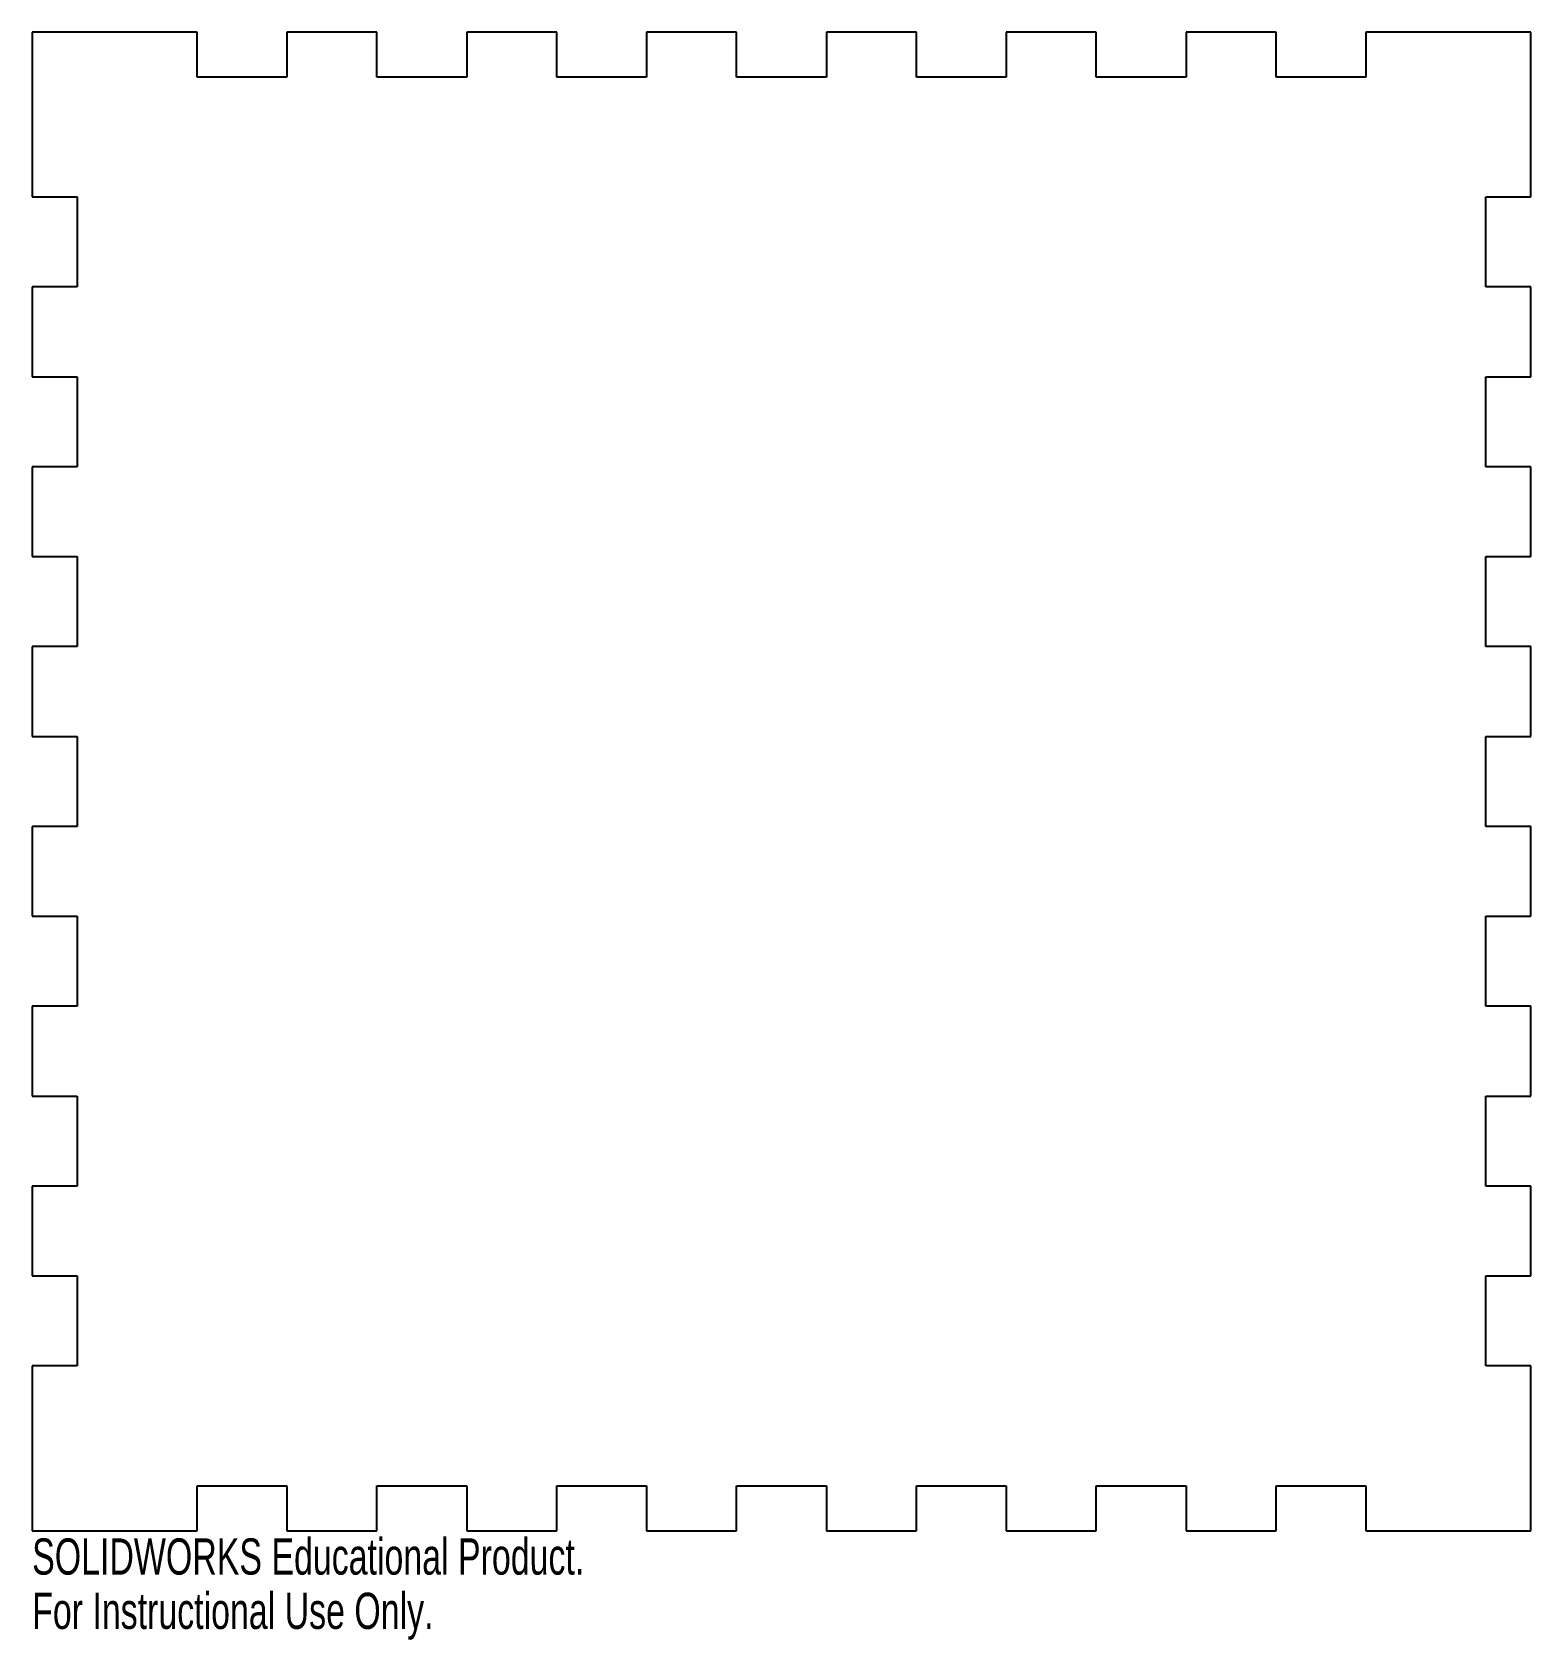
# Model space of a CAD drawing. Header units: millimetres. Extents: x 0 to 200, y -12 to 203.
import ezdxf

# ---------------------------------------------------------------- set-up
doc = ezdxf.new("R2010")
doc.units = ezdxf.units.MM
doc.styles.add('SLDTEXTSTYLE0', font='TXT', dxfattribs={"width": 0.7})

msp = doc.modelspace()

# ---------------------------------------------------------------- linework, layer by layer
at = {"color": 7, "linetype": 'Continuous', "lineweight": 25}
for p, q in [((22, 203), (0, 203)), ((0, 203), (0, 181)), ((22, 197), (22, 203)), ((46, 203), (34, 203)), ((34, 203), (34, 197)), ((46, 197), (46, 203)), ((70, 203), (58, 203)), ((58, 203), (58, 197)), ((70, 197), (70, 203)), ((94, 203), (82, 203)), ((82, 203), (82, 197)), ((94, 197), (94, 203)), ((118, 203), (106, 203)), ((106, 203), (106, 197)), ((118, 197), (118, 203)), ((142, 203), (130, 203)), ((130, 203), (130, 197)), ((142, 197), (142, 203)), ((166, 203), (154, 203)), ((154, 203), (154, 197)), ((166, 197), (166, 203)), ((200, 203), (178, 203)), ((178, 203), (178, 197)), ((200, 181), (200, 203)), ((34, 197), (22, 197)), ((58, 197), (46, 197)), ((82, 197), (70, 197)), ((106, 197), (94, 197)), ((130, 197), (118, 197)), ((154, 197), (142, 197)), ((178, 197), (166, 197)), ((0, 181), (6, 181)), ((6, 181), (6, 169)), ((194, 169), (194, 181)), ((194, 181), (200, 181)), ((6, 169), (0, 169)), ((0, 169), (0, 157)), ((200, 169), (194, 169)), ((200, 157), (200, 169)), ((0, 157), (6, 157)), ((6, 157), (6, 145)), ((194, 145), (194, 157)), ((194, 157), (200, 157)), ((6, 145), (0, 145)), ((0, 145), (0, 133)), ((200, 145), (194, 145)), ((200, 133), (200, 145)), ((0, 133), (6, 133)), ((6, 133), (6, 121)), ((194, 121), (194, 133)), ((194, 133), (200, 133)), ((6, 121), (0, 121)), ((0, 121), (0, 109)), ((200, 121), (194, 121)), ((200, 109), (200, 121)), ((0, 109), (6, 109)), ((6, 109), (6, 97)), ((194, 97), (194, 109)), ((194, 109), (200, 109)), ((6, 97), (0, 97)), ((0, 97), (0, 85)), ((200, 97), (194, 97)), ((200, 85), (200, 97)), ((0, 85), (6, 85)), ((6, 85), (6, 73)), ((194, 73), (194, 85)), ((194, 85), (200, 85)), ((6, 73), (0, 73)), ((0, 73), (0, 61)), ((200, 73), (194, 73)), ((200, 61), (200, 73)), ((0, 61), (6, 61)), ((6, 61), (6, 49)), ((194, 49), (194, 61)), ((194, 61), (200, 61)), ((6, 49), (0, 49)), ((0, 49), (0, 37)), ((200, 49), (194, 49)), ((200, 37), (200, 49)), ((0, 37), (6, 37)), ((6, 37), (6, 25)), ((194, 25), (194, 37)), ((194, 37), (200, 37)), ((6, 25), (0, 25)), ((0, 25), (0, 3)), ((200, 25), (194, 25)), ((200, 3), (200, 25)), ((22, 3), (22, 9)), ((22, 9), (34, 9)), ((34, 9), (34, 3)), ((46, 3), (46, 9)), ((46, 9), (58, 9)), ((58, 9), (58, 3)), ((70, 3), (70, 9)), ((70, 9), (82, 9)), ((82, 9), (82, 3)), ((94, 3), (94, 9)), ((94, 9), (106, 9)), ((106, 9), (106, 3)), ((118, 3), (118, 9)), ((118, 9), (130, 9)), ((130, 9), (130, 3)), ((142, 3), (142, 9)), ((142, 9), (154, 9)), ((154, 9), (154, 3)), ((166, 3), (166, 9)), ((166, 9), (178, 9)), ((178, 9), (178, 3)), ((0, 3), (22, 3)), ((34, 3), (46, 3)), ((58, 3), (70, 3)), ((82, 3), (94, 3)), ((106, 3), (118, 3)), ((130, 3), (142, 3)), ((154, 3), (166, 3)), ((178, 3), (200, 3))]:
    msp.add_line(p, q, dxfattribs=at)

# ---------------------------------------------------------------- texts
at = {"color": 7, "linetype": 'Continuous', "char_height": 4.8336, "attachment_point": 1, "style": 'SLDTEXTSTYLE0'}
for s, insert in [('SOLIDWORKS Educational Product.', (0, 1.98)), ('For Instructional Use Only.', (0, -5.27))]:
    msp.add_mtext(s, dxfattribs=dict(at, insert=insert))

doc.saveas('drawing.dxf')
